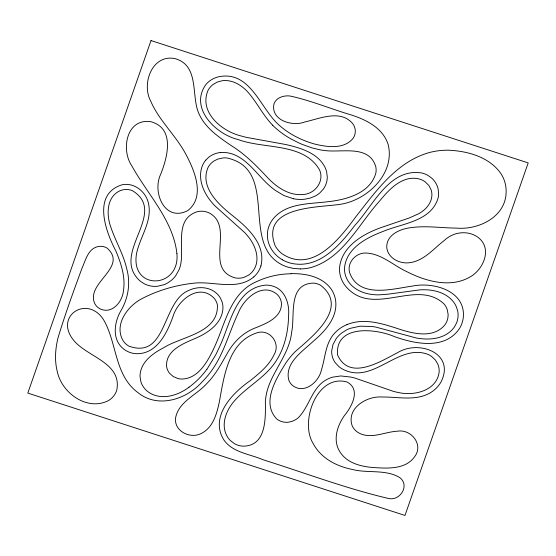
<?xml version="1.0" encoding="UTF-8"?>
<svg xmlns="http://www.w3.org/2000/svg" width="556" height="556" viewBox="0 0 556 556"><rect width="100%" height="100%" fill="white"/><g stroke="black" fill="none" stroke-linecap="round" stroke-linejoin="round"><path stroke-width="0.83" d="M260.931 265.872C266.227 244.32 247.337 227.272 232.116 215.29C218.216 204.233 199.437 186.767 208.139 167.259A19.168 17.973 8.3 0 1 214.213 160.851L217.695 159.12L222.845 157.96A20.676 19.39 8.3 0 1 226.883 157.953C272.329 167.933 249.338 223.873 268.534 252.973A36.057 33.812 8.3 0 0 275.109 260.271A35.056 32.873 8.3 0 0 287.598 267.054L293.227 268.388L300.462 268.923M206.922 369.288L215.686 354.909A156.09 146.395 8.3 0 0 218.751 348.487C230.121 325.997 234.514 287.994 265.824 285.11A21.246 19.926 8.3 0 1 272.53 286.041C285.068 289.467 289.593 303.722 288.599 315.426A146.652 137.547 8.3 0 1 288.432 319.575C287.702 333.329 284.443 347.18 277.27 359.051C268.117 374.897 251.486 383.904 238.712 396.393A77.402 72.593 8.3 0 0 235.744 399.465C226.438 409.14 219.724 425.041 227.807 437.44A20.787 19.502 8.3 0 0 230.288 440.47L234.437 443.66A17.959 16.84 8.3 0 0 243.187 446.169C266.637 445.94 265.532 418.036 265.358 401.418A67.742 63.537 8.3 0 1 267.589 389.269C273.754 369.406 289.502 353.428 291.657 332.106C295.236 315.398 287.577 284.13 313.139 283.094A16.18 15.179 8.3 0 1 320.43 285.152C349.752 307.704 312.222 336.609 295 351.809A91.24 85.568 8.3 0 0 286.104 362.588C276.513 378.115 260.979 402.384 276.624 418.849A14.79 13.872 8.3 0 0 278.646 420.246A14.936 14.011 8.3 0 0 288.175 422.254L291.844 421.448L295.319 419.863A19.856 18.626 8.3 0 0 298.468 417.577C309.998 405.797 312.25 385.718 328.672 378.608A27.418 25.715 8.3 0 1 332.509 377.17L340.765 375.946L350.766 377.065A72.454 67.95 8.3 0 1 355.055 378.115L393.787 391.487A66.609 62.474 8.3 0 0 398.096 392.432C413.935 396.324 437.252 390.701 439.164 371.658A19.092 17.903 8.3 0 0 437.913 364.312L435.341 359.961L431.56 356.424A20.294 19.036 8.3 0 0 428.113 354.429C397.603 342.788 373.034 385.76 342.246 368.906A22.539 21.135 8.3 0 1 338.931 366.626L335.331 362.818A20.176 18.925 8.3 0 1 333.378 359.489A20.864 19.564 8.3 0 1 331.689 350.843L332.981 344.595L336.067 338.812A29.482 27.654 8.3 0 1 341.704 333.002L346.381 330.035A33.221 31.157 8.3 0 1 350.245 328.346L360.003 326.198L371.665 326.462A65.58 61.507 8.3 0 1 376.065 327.15L416.131 337.951A67.144 62.974 8.3 0 0 420.544 338.604C430.768 339.869 442.083 338.528 450.186 331.633A25.52 23.936 8.3 0 0 454.593 326.65L456.448 323.189A23.408 21.955 8.3 0 0 458.081 314.328A22.831 21.413 8.3 0 0 457.567 310.47L456.323 306.731A24.554 23.025 8.3 0 0 452.799 301.074C445.926 292.929 434.868 289.864 424.555 289.759A63.725 59.77 8.3 0 0 420.107 289.829L387.72 294.214L379.088 294.847A51.875 48.65 8.3 0 1 374.654 294.715C364.423 294.103 353.651 289.885 347.98 280.926A24.791 23.255 8.3 0 1 344.47 268.319C346.047 248.456 366.279 237.732 382.91 231.498C402.197 223.283 430.914 221.677 438.072 198.138A24.249 22.74 8.3 0 0 438.601 194.246L438.156 189.061A21.712 20.363 8.3 0 0 434.229 180.818A21.232 19.912 8.3 0 0 431.456 177.92L428.141 175.557A22.991 21.559 8.3 0 0 421.761 172.965C389.193 167.766 373.132 205.81 354.846 225.375C339.973 245.064 319.248 269.236 291.601 263.384A31.831 29.857 8.3 0 1 282.469 259.854M205.762 160.156L208.535 157.411A21.795 20.447 8.3 0 1 211.794 155.207A22.622 21.218 8.3 0 1 220.704 152.469M253.807 276.895C238.823 289.461 218.355 282.886 200.785 282.823A72.586 68.075 8.3 0 0 196.365 282.935C177.447 284.637 158.62 289.905 141.78 298.739C127.421 306.196 113.57 325.024 123.279 340.995A17.465 16.374 8.3 0 0 128.895 346.152C167.342 359.864 161.838 300.893 188.95 290.357A28.398 26.632 8.3 0 1 194.232 288.481C199.611 287.146 205.442 287.362 210.585 289.509A20.44 19.168 8.3 0 1 218.147 294.923A19.877 18.647 8.3 0 1 220.433 298.127L222.004 301.7A21.844 20.489 8.3 0 1 222.949 308.1C222.303 323.446 207.916 333.023 195.121 338.472C183.042 343.65 165.473 350.509 166.598 366.446A15.13 14.185 8.3 0 0 169.462 373.166L173.159 376.509L177.885 378.511A16.583 15.554 8.3 0 0 181.805 379.039C197.297 378.761 206.276 363.673 212.42 351.378A159.933 149.995 8.3 0 0 214.268 347.479C225.201 324.245 229.913 293.158 256.288 281.767A80.46 75.463 8.3 0 1 291.094 273.774M188.991 387.198C177.837 395.74 161.101 400.758 148.57 392.175A20.857 19.564 8.3 0 1 141.863 384.252A20.433 19.161 8.3 0 1 140.932 381.861L140.063 376.829A22.907 21.489 8.3 0 1 140.279 372.979C142.009 362.297 151.044 354.832 159.947 349.766A101.665 95.354 8.3 0 1 163.749 347.681C181.708 336.29 218.716 333.051 217.396 304.987A16.242 15.234 8.3 0 0 214.282 298.412C199.229 282.448 177.871 300.073 173.027 316.433C167.092 333.023 156.924 354.241 136.289 353.706A21.114 19.801 8.3 0 1 126.094 350.676A20.628 19.349 8.3 0 1 123.891 349.189C111.561 339.848 114.084 322 121.215 310.234C128.332 297.856 130.639 282.941 126.824 269.111C123.522 254.405 115.613 241.367 110.832 227.182C106.377 215.019 106.3 197.095 119.874 190.812A15.603 14.63 8.3 0 1 123.508 189.735A15.783 14.803 8.3 0 1 128.582 189.652A15.387 14.428 8.3 0 1 132.279 190.604C167.245 211.864 114.918 249.658 136.255 276.916A23.623 22.15 8.3 0 0 140.946 281.677L144.365 283.831A21.635 20.294 8.3 0 0 148.118 285.36A22.33 20.94 8.3 0 0 157.543 286.27L164.138 284.651A25.875 24.269 8.3 0 0 167.787 282.872L171.095 280.565A28.342 26.577 8.3 0 0 175.682 275.727L178.956 269.945A34.861 32.693 8.3 0 0 180.276 266.157C185.037 248.365 173.465 219.349 197.213 211.732A16.541 15.512 8.3 0 1 207.305 212.177A16.27 15.255 8.3 0 1 209.647 213.191C234.847 227.3 203.524 268.59 234.973 277.847A16.77 15.728 8.3 0 0 243.813 277.43L248.4 275.262A19.411 18.202 8.3 0 0 252.195 271.953C261.403 261.202 255.871 245.453 247.615 235.911A64.385 60.382 8.3 0 0 244.835 232.707L215.172 206.081A72.912 68.388 8.3 0 1 212.288 202.947C203.586 193.085 197.248 178.657 202.398 165.66A23.804 22.323 8.3 0 1 205.762 160.156M346.965 324.6C363.944 317.643 382.375 323.599 398.874 328.992C413.372 333.753 433.006 338.569 444.536 325.309A18.953 17.778 8.3 0 0 447.788 318.491L448.171 314.759L447.309 309.796A19.495 18.285 8.3 0 0 444.209 304.132C417.396 278.341 375.168 316.308 347.91 288.696A29.781 27.932 8.3 0 1 342.211 280.898A29.058 27.251 8.3 0 1 339.688 266.449C342.239 247.837 359.697 236.147 375.821 229.6A139.653 130.98 8.3 0 1 379.977 227.953L408.994 218.063L418.737 213.733A36.397 34.138 8.3 0 0 422.324 211.391C427.272 207.77 431.331 202.37 431.852 196.094A17.653 16.562 8.3 0 0 431.129 189.909L428.843 185.447L425.187 181.847A17.785 16.68 8.3 0 0 419.252 178.99C404.108 175.091 391.292 187.143 382.34 197.776A203.197 190.576 8.3 0 0 379.428 201.216C358.37 224.436 343.038 258.394 310.54 267.658A43.02 40.352 8.3 0 1 300.462 268.923M220.704 152.469C243.917 151.093 255.92 174.931 271.752 187.622A64.538 60.534 8.3 0 0 275.192 190.312L283.838 195.517L293.353 198.735M291.087 273.642C305.042 273.378 320.736 276.242 330.049 287.598A27.737 26.014 8.3 0 1 332.398 291.059A28.988 27.188 8.3 0 1 335.56 300.101C338.083 317.316 325.017 331.397 312.861 341.641C302.116 351.712 284.276 363.297 288.87 380.36A13.518 12.677 8.3 0 0 292.303 385.232C303.896 394.85 318.88 382.201 321.41 370.004C325.455 357.327 325.343 342.399 335.351 332.405A35.16 32.978 8.3 0 1 346.972 324.614M272.746 125.253C262.863 115.245 256.921 102.158 247.552 91.733A45.05 42.249 8.3 0 0 244.536 88.786C239.455 84.248 233.034 80.863 226.125 80.544A20.544 19.265 8.3 0 0 222.171 80.738L217.167 82.1L212.795 84.693A19.752 18.522 8.3 0 0 208 90.461C198.624 112.52 222.268 131.723 241.804 136.137A89.537 83.977 8.3 0 0 246.134 137.311L285.04 144.386A130.389 122.292 8.3 0 1 289.37 145.359C303.201 148.786 319.019 154.207 325.392 168.162A25.583 23.991 8.3 0 1 326.657 171.915L327.289 177.072A23.088 21.656 8.3 0 1 323.314 189.165L319.721 193.015A25.242 23.679 8.3 0 1 315.259 196.025L310.172 198.096L304.681 199.222A33.562 31.477 8.3 0 1 293.353 198.728M206.874 369.253A87.619 82.177 8.3 0 1 189.012 387.226M272.69 125.302A81.252 76.207 8.3 0 0 292.081 139.5L298.454 142.746A113.869 106.794 8.3 0 0 302.394 144.463L311.819 147.847L320.152 149.856A65.003 60.965 8.3 0 0 324.384 150.488C341.495 152.983 368.969 144.282 375.759 166.626A18.946 17.764 8.3 0 1 375.939 172.631C370.769 192.904 347.069 199.569 328.693 201.619C309.386 204.184 285.575 202.599 272.398 219.815A29.697 27.849 8.3 0 0 268.353 228.064A28.453 26.688 8.3 0 0 267.443 233.207A29.371 27.55 8.3 0 0 268.812 243.57A30.719 28.808 8.3 0 0 282.476 259.84M260.924 265.865A26.215 24.589 8.3 0 1 253.807 276.902M176.898 253.439C180.325 289.238 129.958 290.823 136.561 253.48C140.001 236.842 152.337 221.42 148.556 203.753C146.235 191.896 134.302 182.16 122.028 184.794C91.83 194.252 105.64 231.421 115.926 251.124C121.159 263.572 125.621 277.159 123.439 290.816C122.48 301.581 112.409 314.112 100.657 309.143A12.35 11.579 8.3 0 1 94.291 302.527C86.861 282.156 128.276 267.012 107.058 248.073A11.606 10.884 8.3 0 0 98.106 246.565C88.147 248.574 85.707 260.055 82.114 267.929C73.587 291.073 65.101 314.265 58.012 337.895C55.329 348.772 54.481 360.33 57.212 371.29C61.591 392.932 86.993 411.364 108.295 400.688A20.127 18.876 8.3 0 0 116.732 390.34C122.376 362.686 87.035 357.063 73.573 340.189C53.869 316.121 87.25 294.485 103.486 319.63C117.087 342.739 114.348 375.133 137.777 392.473C157.765 408.959 186.649 399.437 202.315 381.666A90.83 85.186 8.3 0 0 209.716 373.187C223.623 355.36 228.808 332.919 238.336 312.799C243.945 298.53 262.112 281.982 277.034 294.298A15.227 14.282 8.3 0 1 281.405 302.707C282.378 317.448 266.143 323.578 254.891 328.075C243.153 332.683 233.749 341.808 227.633 352.719C221.455 363.429 215.728 374.647 206.867 383.48C196.748 395.031 178.58 401.515 175.564 417.994C173.931 431.602 191.035 439.546 201.918 433.117C213.177 427.161 216.743 413.845 219.259 402.322C223.978 376.898 228.03 342.169 256.865 332.849C269.403 328.568 280.891 342.962 274.254 354.325C269.16 365.487 259.305 373.382 249.95 380.881C231.935 393.328 209.584 416.951 223.811 439.859C232.644 452.626 249.846 454.002 263.009 459.736C304.966 472.913 346.305 488.641 389.172 498.628C400.348 500.608 409.744 485.52 400.028 477.785C385.878 468.91 367.85 473.573 352.191 469.417C339.792 466.936 327.574 461.494 319.019 451.938A44.932 42.138 8.3 0 1 312.764 442.847C299.865 421.066 317.17 373.722 346.923 381.965C361.24 389.346 351.809 406.651 344.393 415.61C337.242 425.757 332.662 439.935 339.626 451.368C347.59 464.58 364.256 467.29 378.414 467.825C391.077 468.583 406.596 468.215 414.637 456.719C423.887 444.744 411.141 428.704 397.332 431.206C384.432 431.852 370.755 439.768 358.363 432.693A15.624 14.651 8.3 0 1 352.129 425.653C346.221 408.16 366.863 395.74 382.236 397.019C398.43 396.782 416.145 401.467 430.893 392.439A30.997 29.072 8.3 0 0 440.818 382.313C455.844 353.637 419.432 339.494 397.922 352.462C380.693 361.365 349.502 381.458 337.555 354.964C334.969 324.308 375.613 328.471 394.197 336.519C415.103 344.046 445.405 350.231 459.736 328.109A30.42 28.53 8.3 0 0 463.197 318.268C466.547 291.059 433.937 281.711 412.622 286.048C392.355 288.891 359.183 298.76 349.682 272.808C346.708 262.717 355.722 252.626 365.911 253.029C381.451 253.612 393.342 265.462 406.888 271.696C426.591 281.76 452.521 288.856 472.398 275.491A34.861 32.693 8.3 0 0 481.934 264.858C496.473 238.107 463.509 222.442 444.272 240.477C433.617 248.629 424.388 260.444 410.335 262.599C400.389 264.357 388.234 258.644 386.788 247.865C385.899 235.105 399.938 228.898 410.634 227.703C425.757 225.458 441.019 227.988 456.191 228.085C478.827 230.226 506.69 216.541 506.141 190.875A35.181 32.992 8.3 0 0 501.283 174.146C489.836 157.091 467.902 151.03 448.393 150.203A67.978 63.759 8.3 0 0 429.559 152.483C396.65 161.574 375.877 191.278 355.847 216.75C339.702 238.691 312.493 274.059 281.975 253.703A26.167 24.54 8.3 0 1 275.137 245.703C260.479 206.832 315.315 207.68 338.792 204.525C366.557 201.147 395.58 173.84 388.116 144.303C382.472 127.095 364.416 118.81 348.341 114.07C328.86 108.128 309.838 100.247 289.898 95.979C283.755 95.284 276.429 97.488 274.011 103.729C270.292 120.2 292.303 126.893 304.82 121.972C319.964 118.581 340.418 109.171 352.747 123.64A13.97 13.101 8.3 0 1 353.095 138.333C343.914 149.564 327.275 147.09 314.793 144.08C301.018 140.244 287.855 133.537 277.465 123.613C259.61 106.481 249.63 70.126 218.244 76.853A24.158 22.657 8.3 0 0 206.026 84.366C188.901 107.781 215.617 134.225 238.135 139.535C264.051 149.335 303.771 142.364 319.547 169.934C324.662 181.228 314.953 194.016 303.131 194.489C289.412 195.893 277.048 187.546 267.992 178.059C256.948 166.293 245.641 154.575 231.838 146.006C221.295 138.826 210.342 131.536 202.954 120.895A46.509 43.618 8.3 0 1 197.88 111.068C191.674 93.338 198.645 65.08 174.925 58.602C152.142 53.981 141.335 83.768 150.676 101.074C159.204 120.902 176.057 135.525 186.017 154.561C194.656 170.831 205.539 196.615 187.775 210.592C164.861 222.511 152.045 192.432 160.601 174.466C167.384 157.536 175.293 128.672 151.142 121.764C126.372 117.684 120.68 149.939 131.967 166.105C147.625 194.524 173.041 220.037 176.898 253.439M151.017 40.56L27.8 393.085L404.983 515.44L528.2 162.915L151.017 40.56"/></g></svg>
